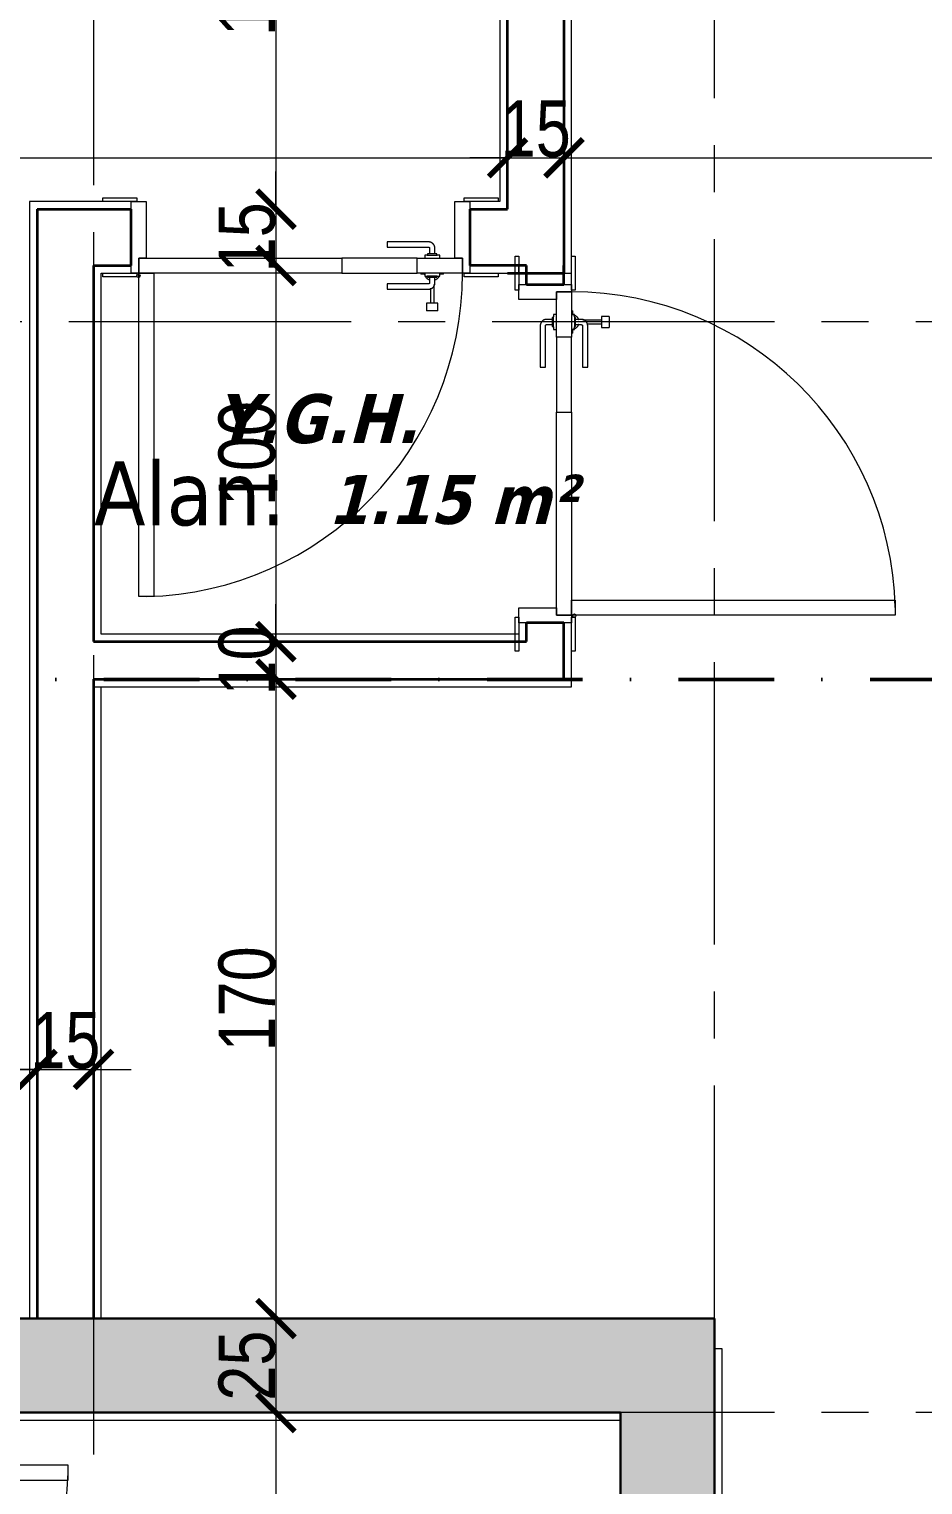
# Model space of a CAD drawing. Header units: millimetres. Extents: x 1373 to 40779, y 1939 to 6439.
# Drawn here: x 7809.1 to 8046.6, y 3907.3 to 4294.4 of the extents above; entities that cross this region are included whole.
import ezdxf

# ---------------------------------------------------------------- set-up
doc = ezdxf.new("R2010")
doc.units = ezdxf.units.MM
doc.linetypes.add('DASHDOTX2', pattern=[50.8, 25.4, -12.7, 0, -12.7])
doc.linetypes.add('IMPORT-CENTER2', pattern=[112.5, 75, -12.5, 12.5, -12.5])
for name, color, linetype, lineweight in [('A-AREA-IDEN', 2, 'Continuous', 18), ('A-DETL', 6, 'Continuous', 30), ('A-DETL-GENF', 92, 'Continuous', 18), ('A-DOOR', 31, 'Continuous', 18), ('A-DOOR-FRAM', 31, 'Continuous', 18), ('A-WALL', 20, 'Continuous', 9), ('A-WALL-FNSH', 113, 'Continuous', 18), ('ESYA', 3, 'Continuous', 25), ('kest', 4, 'DASHDOTX2', 50), ('OLCUIC', 241, 'Continuous', 20), ('S-GRID', 252, 'IMPORT-CENTER2', 5)]:
    doc.layers.add(name, color=color, linetype=linetype, lineweight=lineweight)
doc.styles.add('50', font='arial.ttf', dxfattribs={"width": 0.8})
doc.styles.add('Tahoma', font='tahoma.ttf', dxfattribs={"height": 24.26112})
doc.styles.add('Tahoma_B_I', font='', dxfattribs={"height": 11})
doc.styles.get('Tahoma_B_I').set_extended_font_data('Tahoma', italic=True, bold=True)
doc.dimstyles.new('NERGİS', dxfattribs={"dimtxt": 15, "dimasz": 10, "dimexe": 20, "dimexo": 150, "dimgap": 0, "dimtad": 1, "dimdec": 0, "dimzin": 1, "dimtxsty": '50', "dimblk": 'ARCHTICK', "dimcen": 0, "dimse1": 1, "dimse2": 1, "dimclrd": 56, "dimclrt": 56, "dimazin": 3, "dimtfac": 1, "dimtdec": 0, "dimtix": 1, "dimtmove": 2, "dimatfit": 2, "dimldrblk": 'DOTSMALL', "dimlwd": 0, "dimlwe": -1, "dimarcsym": 0})

# ---------------------------------------------------------------- blocks, each defined once
blk = doc.blocks.new('_MB_KAPI_CAMLI_B - _m_kapı_90_camlı-2079224-2_BODRUM KAT')
at = {"layer": 'A-DOOR'}
for p, q in [((-44, 95.5), (-48, 95.5)), ((-48, 95.5), (-48, 9.5)), ((-44, 9.5), (-44, 95.5)), ((28.5, 19.5), (28.5, 17.5)), ((28.5, 19.5), (30, 19.5)), ((30, 19.5), (31.5, 19.5)), ((31.5, 17.5), (31.5, 19.5)), ((28.5, 17.5), (30, 17.5)), ((29.5, 17.5), (29.5, 13.55)), ((30, 17.5), (31.5, 17.5)), ((30.5, 12.5), (30.5, 17.5)), ((29, 13.8), (18, 13.8)), ((18, 13.8), (18, 12.4)), ((18, 12.4), (29, 12.4)), ((29.3, 12.1), (29.3, 10.6)), ((30.7, 10.6), (30.7, 12.1)), ((-48, 9.5), (-44, 9.5)), ((6, 9.5), (-48, 9.5)), ((-48, 9.5), (-48, 5.5)), ((6, 5.5), (6, 9.5)), ((6, 9.5), (26, 9.5)), ((38, 9.5), (26, 9.5)), ((26, 9.5), (26, 5.5)), ((27, 9.8), (27, 9.5)), ((27, 9.8), (28.04, 9.8)), ((28, 10.3), (28, 9.5)), ((28.09, 10.3), (28, 10.3)), ((28.67, 10.3), (28, 10.3)), ((28.67, 10.3), (31.33, 10.3)), ((28.78, 10.6), (28.78, 10.3)), ((28.94, 10.6), (28.78, 10.6)), ((31.22, 10.6), (28.78, 10.6)), ((31.22, 10.6), (31.06, 10.6)), ((31.22, 10.3), (31.22, 10.6)), ((32, 10.3), (31.33, 10.3)), ((32, 10.3), (31.91, 10.3)), ((31.96, 9.8), (33, 9.8)), ((32, 9.5), (32, 10.3)), ((33, 9.5), (33, 9.8)), ((40, 9.5), (38, 9.5)), ((38, 5.5), (38, 9.5)), ((-48, 5.5), (6, 5.5)), ((26, 5.5), (6, 5.5)), ((26, 5.5), (38, 5.5)), ((28, 5.5), (28, 4.7)), ((28, 4.7), (28.67, 4.7)), ((28, 4.7), (28.09, 4.7)), ((31.33, 4.7), (28.67, 4.7)), ((28.78, 4.7), (28.78, 4.4)), ((28.78, 4.4), (31.22, 4.4)), ((28.78, 4.4), (28.94, 4.4)), ((29.3, 4.4), (29.3, 2.9)), ((30.7, 2.9), (30.7, 4.4)), ((31.06, 4.4), (31.22, 4.4)), ((31.22, 4.4), (31.22, 4.7)), ((31.33, 4.7), (32, 4.7)), ((31.91, 4.7), (32, 4.7)), ((32, 4.7), (32, 5.5)), ((29, 2.6), (18, 2.6)), ((18, 2.6), (18, 1.2)), ((18, 1.2), (29, 1.2))]:
    blk.add_line(p, q, dxfattribs=at)
at = {"layer": 'A-DOOR', "flags": 128}
for points in [[(30.7, 12.1), (30.7, 12.17), (30.69, 12.24), (30.69, 12.3), (30.68, 12.37), (30.67, 12.44), (30.65, 12.5), (30.63, 12.57), (30.61, 12.63), (30.59, 12.7), (30.57, 12.76), (30.54, 12.82), (30.51, 12.89), (30.48, 12.94), (30.44, 13), (30.4, 13.06), (30.36, 13.12), (30.32, 13.17), (30.28, 13.22), (30.23, 13.27), (30.18, 13.32), (30.13, 13.37), (30.08, 13.41), (30.03, 13.45), (29.97, 13.49), (29.92, 13.53), (29.86, 13.57), (29.8, 13.6), (29.74, 13.63), (29.68, 13.66), (29.62, 13.68), (29.55, 13.71), (29.49, 13.73), (29.42, 13.75), (29.36, 13.76), (29.29, 13.78), (29.22, 13.79), (29.15, 13.79), (29.09, 13.8), (29.02, 13.8), (29, 13.8)], [(29, 12.4), (29.01, 12.4), (29.02, 12.4), (29.04, 12.4), (29.05, 12.4), (29.06, 12.39), (29.07, 12.39), (29.08, 12.39), (29.09, 12.38), (29.11, 12.38), (29.12, 12.38), (29.13, 12.37), (29.14, 12.37), (29.15, 12.36), (29.16, 12.35), (29.17, 12.35), (29.18, 12.34), (29.19, 12.33), (29.2, 12.33), (29.21, 12.32), (29.22, 12.31), (29.22, 12.3), (29.23, 12.29), (29.24, 12.28), (29.25, 12.27), (29.25, 12.26), (29.26, 12.25), (29.26, 12.24), (29.27, 12.23), (29.28, 12.22), (29.28, 12.21), (29.28, 12.2), (29.29, 12.19), (29.29, 12.17), (29.29, 12.16), (29.3, 12.15), (29.3, 12.14), (29.3, 12.13), (29.3, 12.12), (29.3, 12.1), (29.3, 12.1)], [(28.02, 9.8), (28.04, 9.88), (28.05, 9.96), (28.07, 10.03), (28.1, 10.11)], [(28.18, 10.33), (28.22, 10.41), (28.26, 10.48), (28.3, 10.55), (28.34, 10.61), (28.38, 10.68), (28.43, 10.74), (28.48, 10.8), (28.54, 10.86), (28.59, 10.92), (28.65, 10.98), (28.71, 11.03), (28.77, 11.08), (28.84, 11.13), (28.9, 11.17), (28.97, 11.22), (29.04, 11.25), (29.11, 11.29), (29.18, 11.33), (29.19, 11.33)], [(29.19, 11.33), (29.21, 11.34), (29.23, 11.35), (29.25, 11.36), (29.27, 11.37), (29.28, 11.38), (29.3, 11.39), (29.32, 11.41)], [(30.68, 11.41), (30.7, 11.4), (30.71, 11.38), (30.73, 11.37), (30.75, 11.36), (30.77, 11.35), (30.79, 11.34), (30.8, 11.33), (30.81, 11.33)], [(30.81, 11.33), (30.88, 11.3), (30.95, 11.26), (31.02, 11.22), (31.09, 11.18), (31.15, 11.13), (31.22, 11.09), (31.28, 11.04), (31.34, 10.98), (31.4, 10.93), (31.46, 10.87), (31.51, 10.81), (31.56, 10.75), (31.61, 10.69), (31.66, 10.62), (31.7, 10.56), (31.74, 10.49), (31.78, 10.42), (31.81, 10.34), (31.85, 10.27)], [(31.92, 10.05), (31.94, 9.97), (31.96, 9.89), (31.98, 9.81), (31.98, 9.8)], [(29, 1.2), (29.07, 1.2), (29.14, 1.21), (29.2, 1.21), (29.27, 1.22), (29.34, 1.23), (29.4, 1.25), (29.47, 1.27), (29.53, 1.29), (29.6, 1.31), (29.66, 1.33), (29.72, 1.36), (29.79, 1.39), (29.84, 1.42), (29.9, 1.46), (29.96, 1.5), (30.02, 1.54), (30.07, 1.58), (30.12, 1.62), (30.17, 1.67), (30.22, 1.72), (30.27, 1.77), (30.31, 1.82), (30.35, 1.87), (30.39, 1.93), (30.43, 1.98), (30.47, 2.04), (30.5, 2.1), (30.53, 2.16), (30.56, 2.22), (30.58, 2.28), (30.61, 2.35), (30.63, 2.41), (30.65, 2.48), (30.66, 2.54), (30.68, 2.61), (30.69, 2.68), (30.69, 2.75), (30.7, 2.81), (30.7, 2.88), (30.7, 2.9)], [(29.3, 2.9), (29.3, 2.89), (29.3, 2.88), (29.3, 2.86), (29.3, 2.85), (29.29, 2.84), (29.29, 2.83), (29.29, 2.82), (29.28, 2.81), (29.28, 2.79), (29.28, 2.78), (29.27, 2.77), (29.27, 2.76), (29.26, 2.75), (29.25, 2.74), (29.25, 2.73), (29.24, 2.72), (29.23, 2.71), (29.23, 2.7), (29.22, 2.69), (29.21, 2.68), (29.2, 2.68), (29.19, 2.67), (29.18, 2.66), (29.17, 2.65), (29.16, 2.65), (29.15, 2.64), (29.14, 2.64), (29.13, 2.63), (29.12, 2.62), (29.11, 2.62), (29.1, 2.62), (29.09, 2.61), (29.07, 2.61), (29.06, 2.61), (29.05, 2.6), (29.04, 2.6), (29.03, 2.6), (29.02, 2.6), (29, 2.6), (29, 2.6)]]:
    blk.add_lwpolyline(points, dxfattribs=at)
at = {"layer": 'A-DOOR'}
blk.add_circle((-48.06, 10.27), 0.42, dxfattribs=at)
blk.add_arc((-48, 9.5), 86.02, 0, 88.6357, dxfattribs=at)
at = {"layer": 'A-DOOR-FRAM'}
for p, q in [((-48.5, 10.5), (-57.5, 10.5)), ((-57.5, 10.5), (-57.5, 9.5)), ((-57.5, 9.5), (-48.5, 9.5)), ((-48, 9.5), (-50, 9.5)), ((-50, 9.5), (-50, -9.5)), ((-48.5, 9.5), (-48.5, 10.5)), ((-48, 5.5), (-48, 9.5)), ((40, 9.5), (38, 9.5)), ((38, 9.5), (38, 5.5)), ((47.5, 10.5), (38.5, 10.5)), ((38.5, 10.5), (38.5, 9.5)), ((38.5, 9.5), (47.5, 9.5)), ((40, -9.5), (40, 9.5)), ((47.5, 9.5), (47.5, 10.5)), ((-46, 5.5), (-48, 5.5)), ((-46, -9.5), (-46, 5.5)), ((38, 5.5), (36, 5.5)), ((36, 5.5), (36, -9.5)), ((-48.5, -9.5), (-57.5, -9.5)), ((-57.5, -9.5), (-57.5, -10.5)), ((-57.5, -10.5), (-48.5, -10.5)), ((-50, -9.5), (-46, -9.5)), ((-48.5, -10.5), (-48.5, -9.5)), ((36, -9.5), (40, -9.5)), ((47.5, -9.5), (38.5, -9.5)), ((38.5, -9.5), (38.5, -10.5)), ((38.5, -10.5), (47.5, -10.5)), ((47.5, -10.5), (47.5, -9.5))]:
    blk.add_line(p, q, dxfattribs=at)
blk = doc.blocks.new('_MB_KAPI_CAMLI_B - _m_kapı_90_camlı-2079169-2_BODRUM KAT')
at = {"layer": 'A-DOOR'}
for p, q in [((29, -1.2), (18, -1.2)), ((18, -1.2), (18, -2.6)), ((18, -2.6), (29, -2.6)), ((29.3, -2.9), (29.3, -4.4)), ((30.7, -4.4), (30.7, -2.9)), ((-48, -9.5), (-48, -5.5)), ((-48, -5.5), (6, -5.5)), ((6, -5.5), (6, -9.5)), ((26, -5.5), (6, -5.5)), ((26, -9.5), (26, -5.5)), ((26, -5.5), (38, -5.5)), ((28, -4.7), (28, -5.5)), ((28.09, -4.7), (28, -4.7)), ((28.67, -4.7), (28, -4.7)), ((28.67, -4.7), (31.33, -4.7)), ((28.78, -4.4), (28.78, -4.7)), ((28.94, -4.4), (28.78, -4.4)), ((31.22, -4.4), (28.78, -4.4)), ((31.22, -4.4), (31.06, -4.4)), ((31.22, -4.7), (31.22, -4.4)), ((32, -4.7), (31.33, -4.7)), ((32, -4.7), (31.91, -4.7)), ((32, -5.5), (32, -4.7)), ((38, -5.5), (38, -9.5)), ((-48, -95.5), (-48, -9.5)), ((-48, -9.5), (-44, -9.5)), ((6, -9.5), (-48, -9.5)), ((-44, -9.5), (-44, -95.5)), ((6, -9.5), (26, -9.5)), ((38, -9.5), (26, -9.5)), ((27, -9.5), (27, -9.8)), ((28.04, -9.8), (27, -9.8)), ((28, -9.5), (28, -10.3)), ((28, -10.3), (28.67, -10.3)), ((28, -10.3), (28.09, -10.3)), ((31.33, -10.3), (28.67, -10.3)), ((28.78, -10.3), (28.78, -10.6)), ((28.78, -10.6), (31.22, -10.6)), ((28.78, -10.6), (28.94, -10.6)), ((29.3, -10.6), (29.3, -12.1)), ((30.7, -12.1), (30.7, -10.6)), ((31.06, -10.6), (31.22, -10.6)), ((31.22, -10.6), (31.22, -10.3)), ((31.33, -10.3), (32, -10.3)), ((31.91, -10.3), (32, -10.3)), ((33, -9.8), (31.96, -9.8)), ((32, -10.3), (32, -9.5)), ((33, -9.8), (33, -9.5)), ((40, -9.5), (38, -9.5)), ((29, -12.4), (18, -12.4)), ((18, -12.4), (18, -13.8)), ((18, -13.8), (29, -13.8)), ((29.5, -13.55), (29.5, -17.5)), ((30.5, -17.5), (30.5, -12.5)), ((28.5, -17.5), (28.5, -19.5)), ((30, -17.5), (28.5, -17.5)), ((31.5, -17.5), (30, -17.5)), ((31.5, -19.5), (31.5, -17.5)), ((30, -19.5), (28.5, -19.5)), ((31.5, -19.5), (30, -19.5)), ((-44, -95.5), (-48, -95.5))]:
    blk.add_line(p, q, dxfattribs=at)
at = {"layer": 'A-DOOR', "flags": 128}
for points in [[(30.7, -2.9), (30.7, -2.83), (30.69, -2.76), (30.69, -2.7), (30.68, -2.63), (30.67, -2.56), (30.65, -2.5), (30.63, -2.43), (30.61, -2.37), (30.59, -2.3), (30.57, -2.24), (30.54, -2.18), (30.51, -2.11), (30.48, -2.06), (30.44, -2), (30.4, -1.94), (30.36, -1.88), (30.32, -1.83), (30.28, -1.78), (30.23, -1.73), (30.18, -1.68), (30.13, -1.63), (30.08, -1.59), (30.03, -1.55), (29.97, -1.51), (29.92, -1.47), (29.86, -1.43), (29.8, -1.4), (29.74, -1.37), (29.68, -1.34), (29.62, -1.32), (29.55, -1.29), (29.49, -1.27), (29.42, -1.25), (29.36, -1.24), (29.29, -1.22), (29.22, -1.21), (29.15, -1.21), (29.09, -1.2), (29.02, -1.2), (29, -1.2)], [(29, -2.6), (29.01, -2.6), (29.02, -2.6), (29.04, -2.6), (29.05, -2.6), (29.06, -2.61), (29.07, -2.61), (29.08, -2.61), (29.09, -2.62), (29.11, -2.62), (29.12, -2.62), (29.13, -2.63), (29.14, -2.63), (29.15, -2.64), (29.16, -2.65), (29.17, -2.65), (29.18, -2.66), (29.19, -2.67), (29.2, -2.67), (29.21, -2.68), (29.22, -2.69), (29.22, -2.7), (29.23, -2.71), (29.24, -2.72), (29.25, -2.73), (29.25, -2.74), (29.26, -2.75), (29.26, -2.76), (29.27, -2.77), (29.28, -2.78), (29.28, -2.79), (29.28, -2.8), (29.29, -2.81), (29.29, -2.83), (29.29, -2.84), (29.3, -2.85), (29.3, -2.86), (29.3, -2.87), (29.3, -2.88), (29.3, -2.9), (29.3, -2.9)], [(28.08, -10.05), (28.06, -9.97), (28.04, -9.89), (28.02, -9.81), (28.02, -9.8)], [(29.19, -11.33), (29.12, -11.3), (29.05, -11.26), (28.98, -11.22), (28.91, -11.18), (28.85, -11.13), (28.78, -11.09), (28.72, -11.04), (28.66, -10.98), (28.6, -10.93), (28.54, -10.87), (28.49, -10.81), (28.44, -10.75), (28.39, -10.69), (28.34, -10.62), (28.3, -10.56), (28.26, -10.49), (28.22, -10.42), (28.19, -10.34), (28.15, -10.27)], [(29.32, -11.41), (29.3, -11.4), (29.29, -11.38), (29.27, -11.37), (29.25, -11.36), (29.23, -11.35), (29.21, -11.34), (29.2, -11.33), (29.19, -11.33)], [(30.81, -11.33), (30.79, -11.34), (30.77, -11.35), (30.75, -11.36), (30.73, -11.37), (30.72, -11.38), (30.7, -11.39), (30.68, -11.41)], [(31.82, -10.33), (31.78, -10.41), (31.74, -10.48), (31.7, -10.55), (31.66, -10.61), (31.62, -10.68), (31.57, -10.74), (31.52, -10.8), (31.46, -10.86), (31.41, -10.92), (31.35, -10.98), (31.29, -11.03), (31.23, -11.08), (31.16, -11.13), (31.1, -11.17), (31.03, -11.22), (30.96, -11.25), (30.89, -11.29), (30.82, -11.33), (30.81, -11.33)], [(31.98, -9.8), (31.96, -9.88), (31.95, -9.96), (31.93, -10.03), (31.9, -10.11)], [(29, -13.8), (29.07, -13.8), (29.14, -13.79), (29.2, -13.79), (29.27, -13.78), (29.34, -13.77), (29.4, -13.75), (29.47, -13.73), (29.53, -13.71), (29.6, -13.69), (29.66, -13.67), (29.72, -13.64), (29.79, -13.61), (29.84, -13.58), (29.9, -13.54), (29.96, -13.5), (30.02, -13.46), (30.07, -13.42), (30.12, -13.38), (30.17, -13.33), (30.22, -13.28), (30.27, -13.23), (30.31, -13.18), (30.35, -13.13), (30.39, -13.07), (30.43, -13.02), (30.47, -12.96), (30.5, -12.9), (30.53, -12.84), (30.56, -12.78), (30.58, -12.72), (30.61, -12.65), (30.63, -12.59), (30.65, -12.52), (30.66, -12.46), (30.68, -12.39), (30.69, -12.32), (30.69, -12.25), (30.7, -12.19), (30.7, -12.12), (30.7, -12.1)], [(29.3, -12.1), (29.3, -12.11), (29.3, -12.12), (29.3, -12.14), (29.3, -12.15), (29.29, -12.16), (29.29, -12.17), (29.29, -12.18), (29.28, -12.19), (29.28, -12.21), (29.28, -12.22), (29.27, -12.23), (29.27, -12.24), (29.26, -12.25), (29.25, -12.26), (29.25, -12.27), (29.24, -12.28), (29.23, -12.29), (29.23, -12.3), (29.22, -12.31), (29.21, -12.32), (29.2, -12.32), (29.19, -12.33), (29.18, -12.34), (29.17, -12.35), (29.16, -12.35), (29.15, -12.36), (29.14, -12.36), (29.13, -12.37), (29.12, -12.38), (29.11, -12.38), (29.1, -12.38), (29.09, -12.39), (29.07, -12.39), (29.06, -12.39), (29.05, -12.4), (29.04, -12.4), (29.03, -12.4), (29.02, -12.4), (29, -12.4), (29, -12.4)]]:
    blk.add_lwpolyline(points, dxfattribs=at)
at = {"layer": 'A-DOOR'}
blk.add_circle((-48.06, -10.27), 0.42, dxfattribs=at)
blk.add_arc((-48, -9.5), 86.02, 271.3643, 0, dxfattribs=at)
at = {"layer": 'A-DOOR-FRAM'}
for p, q in [((-57.5, 9.5), (-57.5, 10.5)), ((-57.5, 10.5), (-48.5, 10.5)), ((-48.5, 9.5), (-57.5, 9.5)), ((-50, -9.5), (-50, 9.5)), ((-50, 9.5), (-46, 9.5)), ((-48.5, 10.5), (-48.5, 9.5)), ((-46, 9.5), (-46, -5.5)), ((36, 9.5), (40, 9.5)), ((36, -5.5), (36, 9.5)), ((38.5, 9.5), (38.5, 10.5)), ((38.5, 10.5), (47.5, 10.5)), ((47.5, 9.5), (38.5, 9.5)), ((40, 9.5), (40, -9.5)), ((47.5, 10.5), (47.5, 9.5)), ((-48, -5.5), (-48, -9.5)), ((-46, -5.5), (-48, -5.5)), ((38, -5.5), (36, -5.5)), ((38, -9.5), (38, -5.5)), ((-57.5, -9.5), (-48.5, -9.5)), ((-57.5, -10.5), (-57.5, -9.5)), ((-48.5, -10.5), (-57.5, -10.5)), ((-48, -9.5), (-50, -9.5)), ((-48.5, -9.5), (-48.5, -10.5)), ((40, -9.5), (38, -9.5)), ((38.5, -9.5), (47.5, -9.5)), ((38.5, -10.5), (38.5, -9.5)), ((47.5, -10.5), (38.5, -10.5)), ((47.5, -9.5), (47.5, -10.5))]:
    blk.add_line(p, q, dxfattribs=at)
blk = doc.blocks.new('_MB_KAPI_CAMLI_B - _m_kapı_90_camlı-2078673-2_BODRUM KAT')
at = {"layer": 'A-DOOR'}
for p, q in [((29, 1.3), (18, 1.3)), ((18, 1.3), (18, -0.1)), ((-48, -7), (-48, -3)), ((-48, -3), (6, -3)), ((6, -3), (6, -7)), ((26, -3), (6, -3)), ((18, -0.1), (29, -0.1)), ((26, -7), (26, -3)), ((26, -3), (38, -3)), ((28, -2.2), (28, -3)), ((28.09, -2.2), (28, -2.2)), ((28.67, -2.2), (28, -2.2)), ((28.67, -2.2), (31.33, -2.2)), ((28.78, -1.9), (28.78, -2.2)), ((28.94, -1.9), (28.78, -1.9)), ((31.22, -1.9), (28.78, -1.9)), ((29.3, -0.4), (29.3, -1.9)), ((30.7, -1.9), (30.7, -0.4)), ((31.22, -1.9), (31.06, -1.9)), ((31.22, -2.2), (31.22, -1.9)), ((32, -2.2), (31.33, -2.2)), ((32, -2.2), (31.91, -2.2)), ((32, -3), (32, -2.2)), ((38, -3), (38, -7)), ((-48, -93), (-48, -7)), ((-48, -7), (-44, -7)), ((6, -7), (-48, -7)), ((-44, -7), (-44, -93)), ((6, -7), (26, -7)), ((38, -7), (26, -7)), ((27, -7), (27, -7.3)), ((28.04, -7.3), (27, -7.3)), ((28, -7), (28, -7.8)), ((33, -7.3), (31.96, -7.3)), ((32, -7.8), (32, -7)), ((33, -7.3), (33, -7)), ((40, -7), (38, -7)), ((29, -9.9), (18, -9.9)), ((18, -9.9), (18, -11.3)), ((18, -11.3), (29, -11.3)), ((28, -7.8), (28.67, -7.8)), ((28, -7.8), (28.09, -7.8)), ((31.33, -7.8), (28.67, -7.8)), ((28.78, -7.8), (28.78, -8.1)), ((28.78, -8.1), (31.22, -8.1)), ((28.78, -8.1), (28.94, -8.1)), ((29.3, -8.1), (29.3, -9.6)), ((29.5, -11.05), (29.5, -15)), ((30.5, -15), (30.5, -10)), ((30.7, -9.6), (30.7, -8.1)), ((31.06, -8.1), (31.22, -8.1)), ((31.22, -8.1), (31.22, -7.8)), ((31.33, -7.8), (32, -7.8)), ((31.91, -7.8), (32, -7.8)), ((28.5, -15), (28.5, -17)), ((30, -15), (28.5, -15)), ((31.5, -15), (30, -15)), ((31.5, -17), (31.5, -15)), ((30, -17), (28.5, -17)), ((31.5, -17), (30, -17)), ((-44, -93), (-48, -93))]:
    blk.add_line(p, q, dxfattribs=at)
at = {"layer": 'A-DOOR', "flags": 128}
for points in [[(30.7, -0.4), (30.7, -0.33), (30.69, -0.26), (30.69, -0.2), (30.68, -0.13), (30.67, -0.06), (30.65, 0), (30.63, 0.07), (30.61, 0.13), (30.59, 0.2), (30.57, 0.26), (30.54, 0.32), (30.51, 0.39), (30.48, 0.44), (30.44, 0.5), (30.4, 0.56), (30.36, 0.62), (30.32, 0.67), (30.28, 0.72), (30.23, 0.77), (30.18, 0.82), (30.13, 0.87), (30.08, 0.91), (30.03, 0.95), (29.97, 0.99), (29.92, 1.03), (29.86, 1.07), (29.8, 1.1), (29.74, 1.13), (29.68, 1.16), (29.62, 1.18), (29.55, 1.21), (29.49, 1.23), (29.42, 1.25), (29.36, 1.26), (29.29, 1.28), (29.22, 1.29), (29.15, 1.29), (29.09, 1.3), (29.02, 1.3), (29, 1.3)], [(29, -0.1), (29.01, -0.1), (29.02, -0.1), (29.04, -0.1), (29.05, -0.1), (29.06, -0.11), (29.07, -0.11), (29.08, -0.11), (29.09, -0.12), (29.11, -0.12), (29.12, -0.12), (29.13, -0.13), (29.14, -0.13), (29.15, -0.14), (29.16, -0.15), (29.17, -0.15), (29.18, -0.16), (29.19, -0.17), (29.2, -0.17), (29.21, -0.18), (29.22, -0.19), (29.22, -0.2), (29.23, -0.21), (29.24, -0.22), (29.25, -0.23), (29.25, -0.24), (29.26, -0.25), (29.26, -0.26), (29.27, -0.27), (29.28, -0.28), (29.28, -0.29), (29.28, -0.3), (29.29, -0.31), (29.29, -0.33), (29.29, -0.34), (29.3, -0.35), (29.3, -0.36), (29.3, -0.37), (29.3, -0.38), (29.3, -0.4), (29.3, -0.4)], [(28.08, -7.55), (28.06, -7.47), (28.04, -7.39), (28.02, -7.31), (28.02, -7.3)], [(31.98, -7.3), (31.96, -7.38), (31.95, -7.46), (31.93, -7.53), (31.9, -7.61)], [(29.19, -8.83), (29.12, -8.8), (29.05, -8.76), (28.98, -8.72), (28.91, -8.68), (28.85, -8.63), (28.78, -8.59), (28.72, -8.54), (28.66, -8.48), (28.6, -8.43), (28.54, -8.37), (28.49, -8.31), (28.44, -8.25), (28.39, -8.19), (28.34, -8.12), (28.3, -8.06), (28.26, -7.99), (28.22, -7.92), (28.19, -7.84), (28.15, -7.77)], [(29, -11.3), (29.07, -11.3), (29.14, -11.29), (29.2, -11.29), (29.27, -11.28), (29.34, -11.27), (29.4, -11.25), (29.47, -11.23), (29.53, -11.21), (29.6, -11.19), (29.66, -11.17), (29.72, -11.14), (29.79, -11.11), (29.84, -11.08), (29.9, -11.04), (29.96, -11), (30.02, -10.96), (30.07, -10.92), (30.12, -10.88), (30.17, -10.83), (30.22, -10.78), (30.27, -10.73), (30.31, -10.68), (30.35, -10.63), (30.39, -10.57), (30.43, -10.52), (30.47, -10.46), (30.5, -10.4), (30.53, -10.34), (30.56, -10.28), (30.58, -10.22), (30.61, -10.15), (30.63, -10.09), (30.65, -10.02), (30.66, -9.96), (30.68, -9.89), (30.69, -9.82), (30.69, -9.75), (30.7, -9.69), (30.7, -9.62), (30.7, -9.6)], [(29.3, -9.6), (29.3, -9.61), (29.3, -9.62), (29.3, -9.64), (29.3, -9.65), (29.29, -9.66), (29.29, -9.67), (29.29, -9.68), (29.28, -9.69), (29.28, -9.71), (29.28, -9.72), (29.27, -9.73), (29.27, -9.74), (29.26, -9.75), (29.25, -9.76), (29.25, -9.77), (29.24, -9.78), (29.23, -9.79), (29.23, -9.8), (29.22, -9.81), (29.21, -9.82), (29.2, -9.82), (29.19, -9.83), (29.18, -9.84), (29.17, -9.85), (29.16, -9.85), (29.15, -9.86), (29.14, -9.86), (29.13, -9.87), (29.12, -9.88), (29.11, -9.88), (29.1, -9.88), (29.09, -9.89), (29.07, -9.89), (29.06, -9.89), (29.05, -9.9), (29.04, -9.9), (29.03, -9.9), (29.02, -9.9), (29, -9.9), (29, -9.9)], [(29.32, -8.91), (29.3, -8.9), (29.29, -8.88), (29.27, -8.87), (29.25, -8.86), (29.23, -8.85), (29.21, -8.84), (29.2, -8.83), (29.19, -8.83)], [(30.81, -8.83), (30.79, -8.84), (30.77, -8.85), (30.75, -8.86), (30.73, -8.87), (30.72, -8.88), (30.7, -8.89), (30.68, -8.91)], [(31.82, -7.83), (31.78, -7.91), (31.74, -7.98), (31.7, -8.05), (31.66, -8.11), (31.62, -8.18), (31.57, -8.24), (31.52, -8.3), (31.46, -8.36), (31.41, -8.42), (31.35, -8.48), (31.29, -8.53), (31.23, -8.58), (31.16, -8.63), (31.1, -8.67), (31.03, -8.72), (30.96, -8.75), (30.89, -8.79), (30.82, -8.83), (30.81, -8.83)]]:
    blk.add_lwpolyline(points, dxfattribs=at)
at = {"layer": 'A-DOOR'}
blk.add_circle((-48.06, -7.77), 0.42, dxfattribs=at)
blk.add_arc((-48, -7), 86.02, 271.3643, 0, dxfattribs=at)
at = {"layer": 'A-DOOR-FRAM'}
for p, q in [((-57.5, 7), (-57.5, 8)), ((-57.5, 8), (-48.5, 8)), ((-48.5, 8), (-48.5, 7)), ((38.5, 7), (38.5, 8)), ((38.5, 8), (47.5, 8)), ((47.5, 8), (47.5, 7)), ((-48.5, 7), (-57.5, 7)), ((-50, -7), (-50, 7)), ((-50, 7), (-46, 7)), ((-46, 7), (-46, -3)), ((36, 7), (40, 7)), ((36, -3), (36, 7)), ((47.5, 7), (38.5, 7)), ((40, 7), (40, -7)), ((-48, -3), (-48, -7)), ((-46, -3), (-48, -3)), ((38, -3), (36, -3)), ((38, -7), (38, -3)), ((-57.5, -7), (-48.5, -7)), ((-57.5, -8), (-57.5, -7)), ((-48, -7), (-50, -7)), ((-48.5, -7), (-48.5, -8)), ((40, -7), (38, -7)), ((38.5, -7), (47.5, -7)), ((38.5, -8), (38.5, -7)), ((47.5, -7), (47.5, -8)), ((-48.5, -8), (-57.5, -8)), ((47.5, -8), (38.5, -8))]:
    blk.add_line(p, q, dxfattribs=at)
blk = doc.blocks.new('_MB_TASLAK_MAHALL_ETİKETİ_50_ÖL1 - _MB_1_100 ODA ETİKETİ 2-1849262-2_BODRUM KAT')
at = {"layer": 'A-AREA-IDEN', "insert": (-0.1168, 0.0189), "char_height": 0.17, "width": 0.633333, "attachment_point": 1, "style": 'Tahoma'}
blk.add_mtext('Alan:', dxfattribs=at)
blk = doc.blocks.new('_ArchTick')
at = {"color": 0, "linetype": 'ByBlock', "const_width": 0.15}
blk.add_lwpolyline([(-0.5, -0.5), (0.5, 0.5)], dxfattribs=at)
blk = doc.blocks.new('*D16980')
at = {"layer": 'Defpoints', "color": 0, "transparency": 16777216}
for p in [(7894.68, 4366.56), (7874.68, 4246.56), (7894.68, 4246.56)]:
    blk.add_point(p, dxfattribs=at)
at = {"layer": 'OLCUIC', "color": 56, "lineweight": 0, "transparency": 16777216}
blk.add_line((7874.68, 4366.56), (7874.68, 4246.56), dxfattribs=at)
at = {"layer": 'OLCUIC', "color": 56, "lineweight": 0, "transparency": 16777216, "xscale": 10, "yscale": 10, "zscale": 10}
for p, rotation in [((7874.68, 4366.56), 90), ((7874.68, 4246.56), 270)]:
    blk.add_blockref('_ArchTick', p, dxfattribs=dict(at, rotation=rotation))
at = {"layer": 'OLCUIC', "color": 56, "transparency": 16777216, "insert": (7867.02, 4306.56), "char_height": 15, "width": 1.1952, "attachment_point": 5, "rotation": 90, "style": '50'}
blk.add_mtext('120', dxfattribs=at)
blk = doc.blocks.new('_DotSmall')
at = {"layer": 'ESYA', "color": 0, "const_width": 0.5}
blk.add_lwpolyline([(-0.0625, 0, 1), (0.0625, 0, 1)], format="xyb", close=True, dxfattribs=at)
blk = doc.blocks.new('*D16981')
at = {"layer": 'Defpoints', "color": 0, "transparency": 16777216}
for p in [(7894.68, 4246.56), (7874.68, 4231.56), (7894.68, 4231.56)]:
    blk.add_point(p, dxfattribs=at)
at = {"layer": 'OLCUIC', "color": 56, "lineweight": 0, "transparency": 16777216}
for p, q in [((7874.68, 4246.56), (7874.68, 4256.56)), ((7874.68, 4246.56), (7874.68, 4231.56)), ((7874.68, 4231.56), (7874.68, 4221.56))]:
    blk.add_line(p, q, dxfattribs=at)
at = {"layer": 'OLCUIC', "color": 56, "lineweight": 0, "transparency": 16777216, "xscale": 10, "yscale": 10, "zscale": 10}
for p, rotation in [((7874.68, 4246.56), 270), ((7874.68, 4231.56), 90)]:
    blk.add_blockref('_ArchTick', p, dxfattribs=dict(at, rotation=rotation))
at = {"layer": 'OLCUIC', "color": 56, "transparency": 16777216, "insert": (7867.02, 4239.06), "char_height": 15, "width": 0.7968, "attachment_point": 5, "rotation": 90, "style": '50'}
blk.add_mtext('15', dxfattribs=at)
blk = doc.blocks.new('*D16982')
at = {"layer": 'Defpoints', "color": 0, "transparency": 16777216}
for p in [(7894.68, 4231.56), (7874.68, 4131.56), (7894.68, 4131.56)]:
    blk.add_point(p, dxfattribs=at)
at = {"layer": 'OLCUIC', "color": 56, "lineweight": 0, "transparency": 16777216}
blk.add_line((7874.68, 4231.56), (7874.68, 4131.56), dxfattribs=at)
at = {"layer": 'OLCUIC', "color": 56, "lineweight": 0, "transparency": 16777216, "xscale": 10, "yscale": 10, "zscale": 10}
for p, rotation in [((7874.68, 4231.56), 90), ((7874.68, 4131.56), 270)]:
    blk.add_blockref('_ArchTick', p, dxfattribs=dict(at, rotation=rotation))
at = {"layer": 'OLCUIC', "color": 56, "transparency": 16777216, "insert": (7867.02, 4181.56), "char_height": 15, "width": 1.1952, "attachment_point": 5, "rotation": 90, "style": '50'}
blk.add_mtext('100', dxfattribs=at)
blk = doc.blocks.new('*D16983')
at = {"layer": 'Defpoints', "color": 0, "transparency": 16777216}
for p in [(7894.68, 4131.56), (7874.68, 4121.56), (7894.68, 4121.56)]:
    blk.add_point(p, dxfattribs=at)
at = {"layer": 'OLCUIC', "color": 56, "lineweight": 0, "transparency": 16777216}
for p, q in [((7874.68, 4131.56), (7874.68, 4141.56)), ((7874.68, 4131.56), (7874.68, 4121.56)), ((7874.68, 4121.56), (7874.68, 4111.56))]:
    blk.add_line(p, q, dxfattribs=at)
at = {"layer": 'OLCUIC', "color": 56, "lineweight": 0, "transparency": 16777216, "xscale": 10, "yscale": 10, "zscale": 10}
for p, rotation in [((7874.68, 4131.56), 270), ((7874.68, 4121.56), 90)]:
    blk.add_blockref('_ArchTick', p, dxfattribs=dict(at, rotation=rotation))
at = {"layer": 'OLCUIC', "color": 56, "transparency": 16777216, "insert": (7867.02, 4126.56), "char_height": 15, "width": 0.7968, "attachment_point": 5, "rotation": 90, "style": '50'}
blk.add_mtext('10', dxfattribs=at)
blk = doc.blocks.new('*D16984')
at = {"layer": 'Defpoints', "color": 0, "transparency": 16777216}
for p in [(7894.68, 4121.56), (7874.68, 3951.56), (7894.68, 3951.56)]:
    blk.add_point(p, dxfattribs=at)
at = {"layer": 'OLCUIC', "color": 56, "lineweight": 0, "transparency": 16777216}
blk.add_line((7874.68, 4121.56), (7874.68, 3951.56), dxfattribs=at)
at = {"layer": 'OLCUIC', "color": 56, "lineweight": 0, "transparency": 16777216, "xscale": 10, "yscale": 10, "zscale": 10}
for p, rotation in [((7874.68, 4121.56), 90), ((7874.68, 3951.56), 270)]:
    blk.add_blockref('_ArchTick', p, dxfattribs=dict(at, rotation=rotation))
at = {"layer": 'OLCUIC', "color": 56, "transparency": 16777216, "insert": (7867.02, 4036.56), "char_height": 15, "width": 1.1952, "attachment_point": 5, "rotation": 90, "style": '50'}
blk.add_mtext('170', dxfattribs=at)
blk = doc.blocks.new('*D16985')
at = {"layer": 'Defpoints', "color": 0, "transparency": 16777216}
for p in [(7894.68, 3951.56), (7874.68, 3926.56), (7894.68, 3926.56)]:
    blk.add_point(p, dxfattribs=at)
at = {"layer": 'OLCUIC', "color": 56, "lineweight": 0, "transparency": 16777216}
blk.add_line((7874.68, 3951.56), (7874.68, 3926.56), dxfattribs=at)
at = {"layer": 'OLCUIC', "color": 56, "lineweight": 0, "transparency": 16777216, "xscale": 10, "yscale": 10, "zscale": 10}
for p, rotation in [((7874.68, 3951.56), 90), ((7874.68, 3926.56), 270)]:
    blk.add_blockref('_ArchTick', p, dxfattribs=dict(at, rotation=rotation))
at = {"layer": 'OLCUIC', "color": 56, "transparency": 16777216, "insert": (7867.02, 3939.06), "char_height": 15, "width": 0.7968, "attachment_point": 5, "rotation": 90, "style": '50'}
blk.add_mtext('25', dxfattribs=at)
blk = doc.blocks.new('*D16986')
at = {"layer": 'Defpoints', "color": 0, "transparency": 16777216}
for p in [(7894.68, 3926.56), (7874.68, 3671.56), (7894.68, 3671.56)]:
    blk.add_point(p, dxfattribs=at)
at = {"layer": 'OLCUIC', "color": 56, "lineweight": 0, "transparency": 16777216}
blk.add_line((7874.68, 3926.56), (7874.68, 3671.56), dxfattribs=at)
at = {"layer": 'OLCUIC', "color": 56, "lineweight": 0, "transparency": 16777216, "xscale": 10, "yscale": 10, "zscale": 10}
for p, rotation in [((7874.68, 3926.56), 90), ((7874.68, 3671.56), 270)]:
    blk.add_blockref('_ArchTick', p, dxfattribs=dict(at, rotation=rotation))
at = {"layer": 'OLCUIC', "color": 56, "transparency": 16777216, "insert": (7867.02, 3799.06), "char_height": 15, "width": 1.1952, "attachment_point": 5, "rotation": 90, "style": '50'}
blk.add_mtext('255', dxfattribs=at)
blk = doc.blocks.new('*D16997')
at = {"layer": 'Defpoints', "color": 0, "transparency": 16777216}
for p in [(7691.21, 4037.81), (7811.21, 4037.81), (7811.21, 4017.81)]:
    blk.add_point(p, dxfattribs=at)
at = {"layer": 'OLCUIC', "color": 56, "lineweight": 0, "transparency": 16777216}
blk.add_line((7691.21, 4017.81), (7811.21, 4017.81), dxfattribs=at)
at = {"layer": 'OLCUIC', "color": 56, "lineweight": 0, "transparency": 16777216, "xscale": 10, "yscale": 10, "zscale": 10, "rotation": 180}
blk.add_blockref('_ArchTick', (7691.21, 4017.81), dxfattribs=at)
at = {"layer": 'OLCUIC', "color": 56, "lineweight": 0, "transparency": 16777216, "xscale": 10, "yscale": 10, "zscale": 10}
blk.add_blockref('_ArchTick', (7811.21, 4017.81), dxfattribs=at)
at = {"layer": 'OLCUIC', "color": 56, "transparency": 16777216, "insert": (7751.21, 4025.47), "char_height": 15, "width": 1.1952, "attachment_point": 5, "style": '50'}
blk.add_mtext('120', dxfattribs=at)
blk = doc.blocks.new('*D16998')
at = {"layer": 'Defpoints', "color": 0, "transparency": 16777216}
for p in [(7811.21, 4037.81), (7826.21, 4037.81), (7826.21, 4017.81)]:
    blk.add_point(p, dxfattribs=at)
at = {"layer": 'OLCUIC', "color": 56, "lineweight": 0, "transparency": 16777216}
for p, q in [((7811.21, 4017.81), (7801.21, 4017.81)), ((7811.21, 4017.81), (7826.21, 4017.81)), ((7826.21, 4017.81), (7836.21, 4017.81))]:
    blk.add_line(p, q, dxfattribs=at)
at = {"layer": 'OLCUIC', "color": 56, "lineweight": 0, "transparency": 16777216, "xscale": 10, "yscale": 10, "zscale": 10}
blk.add_blockref('_ArchTick', (7811.21, 4017.81), dxfattribs=at)
at = {"layer": 'OLCUIC', "color": 56, "lineweight": 0, "transparency": 16777216, "xscale": 10, "yscale": 10, "zscale": 10, "rotation": 180}
blk.add_blockref('_ArchTick', (7826.21, 4017.81), dxfattribs=at)
at = {"layer": 'OLCUIC', "color": 56, "transparency": 16777216, "insert": (7818.71, 4025.47), "char_height": 15, "width": 0.7968, "attachment_point": 5, "style": '50'}
blk.add_mtext('15', dxfattribs=at)
blk = doc.blocks.new('*D17002')
at = {"layer": 'Defpoints', "color": 0, "transparency": 16777216}
for p in [(7336.21, 4280.21), (7936.21, 4280.21), (7936.21, 4260.21)]:
    blk.add_point(p, dxfattribs=at)
at = {"layer": 'OLCUIC', "color": 56, "lineweight": 0, "transparency": 16777216}
blk.add_line((7336.21, 4260.21), (7936.21, 4260.21), dxfattribs=at)
at = {"layer": 'OLCUIC', "color": 56, "lineweight": 0, "transparency": 16777216, "xscale": 10, "yscale": 10, "zscale": 10, "rotation": 180}
blk.add_blockref('_ArchTick', (7336.21, 4260.21), dxfattribs=at)
at = {"layer": 'OLCUIC', "color": 56, "lineweight": 0, "transparency": 16777216, "xscale": 10, "yscale": 10, "zscale": 10}
blk.add_blockref('_ArchTick', (7936.21, 4260.21), dxfattribs=at)
at = {"layer": 'OLCUIC', "color": 56, "transparency": 16777216, "insert": (7636.21, 4267.87), "char_height": 15, "width": 1.1952, "attachment_point": 5, "style": '50'}
blk.add_mtext('600', dxfattribs=at)
blk = doc.blocks.new('*D17003')
at = {"layer": 'Defpoints', "color": 0, "transparency": 16777216}
for p in [(7936.21, 4280.21), (7951.21, 4280.21), (7951.21, 4260.21)]:
    blk.add_point(p, dxfattribs=at)
at = {"layer": 'OLCUIC', "color": 56, "lineweight": 0, "transparency": 16777216}
for p, q in [((7936.21, 4260.21), (7926.21, 4260.21)), ((7936.21, 4260.21), (7951.21, 4260.21)), ((7951.21, 4260.21), (7961.21, 4260.21))]:
    blk.add_line(p, q, dxfattribs=at)
at = {"layer": 'OLCUIC', "color": 56, "lineweight": 0, "transparency": 16777216, "xscale": 10, "yscale": 10, "zscale": 10}
blk.add_blockref('_ArchTick', (7936.21, 4260.21), dxfattribs=at)
at = {"layer": 'OLCUIC', "color": 56, "lineweight": 0, "transparency": 16777216, "xscale": 10, "yscale": 10, "zscale": 10, "rotation": 180}
blk.add_blockref('_ArchTick', (7951.21, 4260.21), dxfattribs=at)
at = {"layer": 'OLCUIC', "color": 56, "transparency": 16777216, "insert": (7943.71, 4267.87), "char_height": 15, "width": 0.7968, "attachment_point": 5, "style": '50'}
blk.add_mtext('15', dxfattribs=at)
blk = doc.blocks.new('*D18138')
at = {"layer": 'Defpoints', "color": 0, "transparency": 16777216}
for p in [(7951.21, 4260.21), (8405.21, 4260.21), (8405.21, 4260.13)]:
    blk.add_point(p, dxfattribs=at)
at = {"layer": 'OLCUIC', "color": 56, "lineweight": 0, "transparency": 16777216}
blk.add_line((7951.21, 4260.21), (8405.21, 4260.21), dxfattribs=at)
at = {"layer": 'OLCUIC', "color": 56, "lineweight": 0, "transparency": 16777216, "xscale": 10, "yscale": 10, "zscale": 10, "rotation": 180}
blk.add_blockref('_ArchTick', (7951.21, 4260.21), dxfattribs=at)
at = {"layer": 'OLCUIC', "color": 56, "lineweight": 0, "transparency": 16777216, "xscale": 10, "yscale": 10, "zscale": 10}
blk.add_blockref('_ArchTick', (8405.21, 4260.21), dxfattribs=at)
at = {"layer": 'OLCUIC', "color": 56, "transparency": 16777216, "insert": (8178.21, 4267.84), "char_height": 15, "attachment_point": 5, "style": '50'}
blk.add_mtext('454', dxfattribs=at)
blk = doc.blocks.new('KESİT')
at = {"layer": 'kest'}
blk.add_line((12999.87, 4121.54), (15977.83, 4121.54), dxfattribs=at)

msp = doc.modelspace()

# ---------------------------------------------------------------- hatches: boundary and pattern name
at = {"layer": 'A-DETL-GENF'}
h = msp.add_hatch(dxfattribs=at)
h.set_pattern_fill('FP_21', color=153, style=0, pattern_type=2)
h.set_pattern_definition([(45, (7356.856, 4456.518), (-17.9605, 17.9605), []), (45, (7374.816, 4456.518), (-17.9605, 17.9605), [12.7, -12.7])])
h.paths.add_polyline_path([(6866.21, 3375.28), (6901.21, 3375.28), (6901.21, 3445.28), (6866.21, 3445.28)])
h.paths.add_polyline_path([(8469.19, 3375.28), (8469.19, 3410.28), (8399.19, 3410.28), (8399.19, 3375.28), (8410.43, 3375.28)])
h.paths.add_polyline_path([(6421.49, 3375.28), (6421.49, 3410.28), (6351.49, 3410.28), (6351.49, 3375.28)])
h.paths.add_polyline_path([(7421.21, 3375.28), (7421.21, 3445.28), (7386.21, 3445.28), (7386.21, 3375.28)])
h.paths.add_polyline_path([(7991.21, 3375.28), (7991.21, 3445.28), (7956.21, 3445.28), (7956.21, 3375.28)])
h.paths.add_polyline_path([(8448.76, 3841.56), (8447.23, 3876.56), (8377.23, 3876.56), (8377.23, 3841.56), (8410.43, 3841.56)])
h.paths.add_polyline_path([(7991.21, 3841.56), (7991.21, 3951.56), (7801.21, 3951.56), (7801.21, 3926.56), (7966.21, 3926.56), (7966.21, 3841.56)])
h.paths.add_polyline_path([(6896.21, 3841.56), (6896.21, 3951.56), (6866.21, 3951.56), (6866.21, 3841.56)])
h.paths.add_polyline_path([(6421.49, 3841.56), (6421.49, 3876.56), (6351.49, 3876.56), (6351.49, 3841.56)])
h.paths.add_polyline_path([(7561.21, 3926.56), (7561.21, 4216.56), (7536.21, 4216.56), (7536.21, 3926.56)])
h.paths.add_polyline_path([(7379.91, 3926.56), (7411.21, 3926.56), (7411.21, 3951.56), (7346.21, 3951.56), (7346.21, 4216.56), (7321.21, 4216.56), (7321.21, 3926.56)])
h.paths.add_polyline_path([(8354.24, 4366.56), (8425.77, 4366.56), (8424.24, 4401.56), (8354.24, 4401.56)])
h.paths.add_polyline_path([(7826.21, 4366.56), (7826.21, 4401.56), (7756.21, 4401.56), (7756.21, 4366.56), (7766.36, 4366.56)])
h.paths.add_polyline_path([(7379.91, 4366.56), (7426.21, 4366.56), (7426.21, 4401.56), (7321.21, 4401.56), (7321.21, 4366.56)])
h.paths.add_polyline_path([(6864.66, 4366.56), (6913.21, 4366.56), (6913.21, 4391.56), (6763.21, 4391.56), (6763.21, 4366.56)])
h.paths.add_polyline_path([(6351.49, 4366.56), (6421.49, 4366.56), (6421.49, 4401.56), (6351.49, 4401.56)])
h.paths.add_polyline_path([(6351.49, 4821.52), (6386.49, 4821.52), (6386.49, 4891.52), (6351.49, 4891.52)])
h.paths.add_polyline_path([(6798.21, 4829.38), (6798.21, 4900.05), (6763.21, 4899.38), (6763.21, 4829.38)])
h.paths.add_polyline_path([(7391.27, 4841.77), (7426.27, 4841.77), (7426.27, 4913.29), (7391.27, 4911.77)])
h.paths.add_polyline_path([(7766.36, 4857.21), (7781.21, 4857.21), (7781.21, 4928.73), (7746.27, 4927.21), (7746.27, 4857.21)])
h.paths.add_polyline_path([(8364.97, 4884.14), (8399.97, 4884.14), (8399.97, 4955.66), (8364.97, 4954.14)])

# ---------------------------------------------------------------- linework, layer by layer
at = {"layer": 'A-DETL'}
for p, q in [((7991.21, 3951.56), (7801.21, 3951.56)), ((7991.21, 3841.56), (7991.21, 3951.56)), ((7801.21, 3926.56), (7966.21, 3926.56)), ((7966.21, 3926.56), (7966.21, 3841.56))]:
    msp.add_line(p, q, dxfattribs=at)
at = {"layer": 'A-WALL', "lineweight": 35}
for p, q in [((7951.21, 4676.56), (7951.21, 4229.56)), ((7936.21, 4246.56), (7936.21, 4366.56)), ((7811.21, 4246.56), (7836.21, 4246.56)), ((7811.21, 4246.56), (7811.21, 4199.82)), ((7836.21, 4231.56), (7836.21, 4246.56)), ((7926.21, 4246.56), (7926.21, 4231.56)), ((7926.21, 4246.56), (7936.21, 4246.56)), ((7826.21, 4231.56), (7836.21, 4231.56)), ((7826.21, 4231.56), (7826.21, 4131.56)), ((7941.21, 4231.56), (7926.21, 4231.56)), ((7941.21, 4226.56), (7941.21, 4231.56)), ((7951.21, 4226.56), (7951.21, 4231.56)), ((7936.21, 4229.56), (7951.21, 4229.56)), ((7941.21, 4226.56), (7951.21, 4226.56)), ((7811.21, 4199.82), (7811.21, 3951.56)), ((7951.21, 4136.56), (7941.21, 4136.56)), ((7941.21, 4131.56), (7941.21, 4136.56)), ((7951.21, 4121.56), (7951.21, 4136.56)), ((7826.21, 4131.56), (7941.21, 4131.56)), ((7826.21, 4121.56), (7826.21, 3951.56)), ((7826.21, 4121.56), (7951.21, 4121.56))]:
    msp.add_line(p, q, dxfattribs=at)
at = {"layer": 'A-WALL'}
for p, q in [((7939.21, 4229.56), (7939.21, 4231.56)), ((7826.21, 4119.56), (7828.21, 4119.56))]:
    msp.add_line(p, q, dxfattribs=at)
at = {"layer": 'A-WALL-FNSH', "color": 7, "lineweight": 9}
for p, q in [((7953.21, 4226.56), (7953.21, 4678.56)), ((7934.21, 4364.56), (7934.21, 4248.56)), ((7836.21, 4248.56), (7809.21, 4248.56)), ((7809.21, 4248.56), (7809.21, 4199.82)), ((7836.21, 4246.56), (7836.21, 4248.56)), ((7934.21, 4248.56), (7926.21, 4248.56)), ((7926.21, 4248.56), (7926.21, 4246.56)), ((7836.21, 4229.56), (7836.21, 4231.56)), ((7926.21, 4231.56), (7926.21, 4229.56)), ((7828.21, 4229.56), (7836.21, 4229.56)), ((7828.21, 4133.56), (7828.21, 4229.56)), ((7926.21, 4229.56), (7936.21, 4229.56)), ((7939.21, 4229.56), (7939.21, 4226.56)), ((7951.21, 4229.56), (7953.21, 4229.56)), ((7939.21, 4226.56), (7941.21, 4226.56)), ((7951.21, 4226.56), (7953.21, 4226.56)), ((7809.21, 4199.82), (7809.21, 3951.56)), ((7939.21, 4136.56), (7939.21, 4133.56)), ((7941.21, 4136.56), (7939.21, 4136.56)), ((7953.21, 4136.56), (7951.21, 4136.56)), ((7953.21, 4119.56), (7953.21, 4136.56)), ((7939.21, 4133.56), (7828.21, 4133.56)), ((7828.21, 3951.56), (7828.21, 4119.56)), ((7828.21, 4119.56), (7953.21, 4119.56)), ((7993.21, 3943.56), (7991.21, 3943.56)), ((7993.21, 3654.56), (7993.21, 3943.56)), ((7733.46, 3924.56), (7966.21, 3924.56))]:
    msp.add_line(p, q, dxfattribs=at)
at = {"layer": 'S-GRID', "lineweight": 18}
for p, q in [((7826.21, 5565.46), (7826.21, 2926.07)), ((7991.21, 2926.07), (7991.21, 5565.46)), ((8907.16, 4216.56), (5685.48, 4216.56)), ((8907.16, 3926.56), (5685.48, 3926.56))]:
    msp.add_line(p, q, dxfattribs=at)

# ---------------------------------------------------------------- block references
at = {"layer": 'A-AREA-IDEN', "xscale": 99.99999999999993, "yscale": 99.99999999999993, "zscale": 99.99999999999993}
msp.add_blockref('_MB_TASLAK_MAHALL_ETİKETİ_50_ÖL1 - _MB_1_100 ODA ETİKETİ 2-1849262-2_BODRUM KAT', (7837.99, 4177.63), dxfattribs=at)
at = {"layer": 'A-DETL'}
msp.add_blockref('KESİT', (-7054.21, 0), dxfattribs=at)
at = {"layer": 'A-DOOR'}
msp.add_blockref('_MB_KAPI_CAMLI_B - _m_kapı_90_camlı-2079169-2_BODRUM KAT', (7886.21, 4239.06), dxfattribs=at)
for name, p, rotation in [('_MB_KAPI_CAMLI_B - _m_kapı_90_camlı-2078673-2_BODRUM KAT', (7946.21, 4186.56), 89.99999999999982), ('_MB_KAPI_CAMLI_B - _m_kapı_90_camlı-2079224-2_BODRUM KAT', (7723.96, 3864.56), 269.9999999999999)]:
    msp.add_blockref(name, p, dxfattribs=dict(at, rotation=rotation))

# ---------------------------------------------------------------- texts
at = {"layer": 'A-AREA-IDEN', "char_height": 13, "attachment_point": 1, "style": 'Tahoma_B_I'}
for s, insert, width in [('Y.G.H.', (7858.45, 4197.37), 66.5401), ('1.15 m²', (7888.42, 4175.87), 86.5822)]:
    msp.add_mtext(s, dxfattribs=dict(at, insert=insert, width=width))

# ---------------------------------------------------------------- dimensions: what is measured, and where the dimension line sits
at = {"layer": 'OLCUIC'}
for base, p1, p2, picture, middle in [((7874.68, 4246.56), (7894.68, 4366.56), (7894.68, 4246.56), '*D16980', (7867.02, 4306.56)), ((7874.68, 4231.56), (7894.68, 4246.56), (7894.68, 4231.56), '*D16981', (7867.02, 4239.06)), ((7874.68, 4131.56), (7894.68, 4231.56), (7894.68, 4131.56), '*D16982', (7867.02, 4181.56)), ((7874.68, 4121.56), (7894.68, 4131.56), (7894.68, 4121.56), '*D16983', (7867.02, 4126.56)), ((7874.68, 3951.56), (7894.68, 4121.56), (7894.68, 3951.56), '*D16984', (7867.02, 4036.56)), ((7874.68, 3926.56), (7894.68, 3951.56), (7894.68, 3926.56), '*D16985', (7867.02, 3939.06)), ((7874.68, 3671.56), (7894.68, 3926.56), (7894.68, 3671.56), '*D16986', (7867.02, 3799.06))]:
    dim = msp.add_linear_dim(base=base, p1=p1, p2=p2, angle=90, dimstyle='NERGİS', dxfattribs=at)
    dim.commit()
    dim.dimension.update_dxf_attribs({"geometry": picture, "text_midpoint": middle})
for base, p1, p2, picture, middle in [((7936.21, 4260.21), (7336.21, 4280.21), (7936.21, 4280.21), '*D17002', (7636.21, 4267.87)), ((7951.21, 4260.21), (7936.21, 4280.21), (7951.21, 4280.21), '*D17003', (7943.71, 4267.87)), ((8405.21, 4260.21), (7951.21, 4260.21), (8405.21, 4260.13), '*D18138', (8178.21, 4267.84)), ((7811.21, 4017.81), (7691.21, 4037.81), (7811.21, 4037.81), '*D16997', (7751.21, 4025.47)), ((7826.21, 4017.81), (7811.21, 4037.81), (7826.21, 4037.81), '*D16998', (7818.71, 4025.47))]:
    dim = msp.add_linear_dim(base=base, p1=p1, p2=p2, dimstyle='NERGİS', dxfattribs=at)
    dim.commit()
    dim.dimension.update_dxf_attribs({"geometry": picture, "text_midpoint": middle})

doc.saveas('drawing.dxf')
